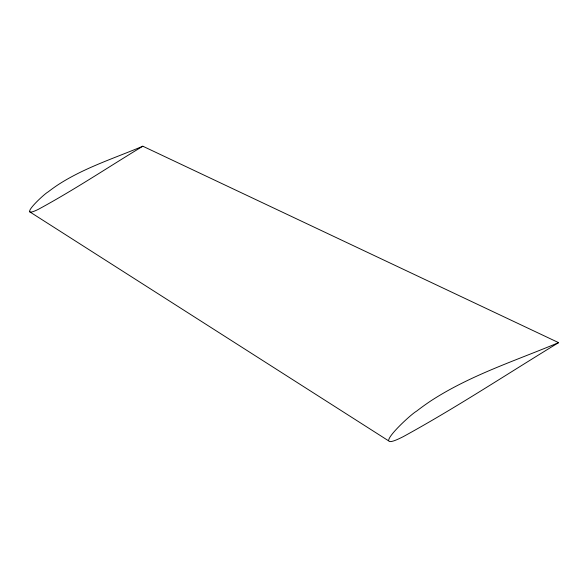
<?xml version="1.0" encoding="UTF-8"?>
<svg xmlns="http://www.w3.org/2000/svg" width="588" height="588" viewBox="0 0 588 588"><rect width="100%" height="100%" fill="white"/><g stroke="black" fill="none" stroke-linecap="round" stroke-linejoin="round"><path stroke-width="0.88" d="M142.818 146.214C107.972 167.359 73.992 190.056 38.124 209.453C15.736 220.397 44.247 193.783 48.084 191.931A147.007 84.878 -60 0 1 57.889 184.882C84.099 167.815 114.197 158.29 142.818 146.214L558.6 342.642C506.952 374.115 456.391 407.521 403.339 436.605C366.625 455.487 409.66 414.9 416.495 411.218A220.515 127.317 -60 0 1 431.21 400.649C470.554 375.093 515.617 360.672 558.6 342.642M29.4 211.621L388.47 440.757"/></g></svg>
